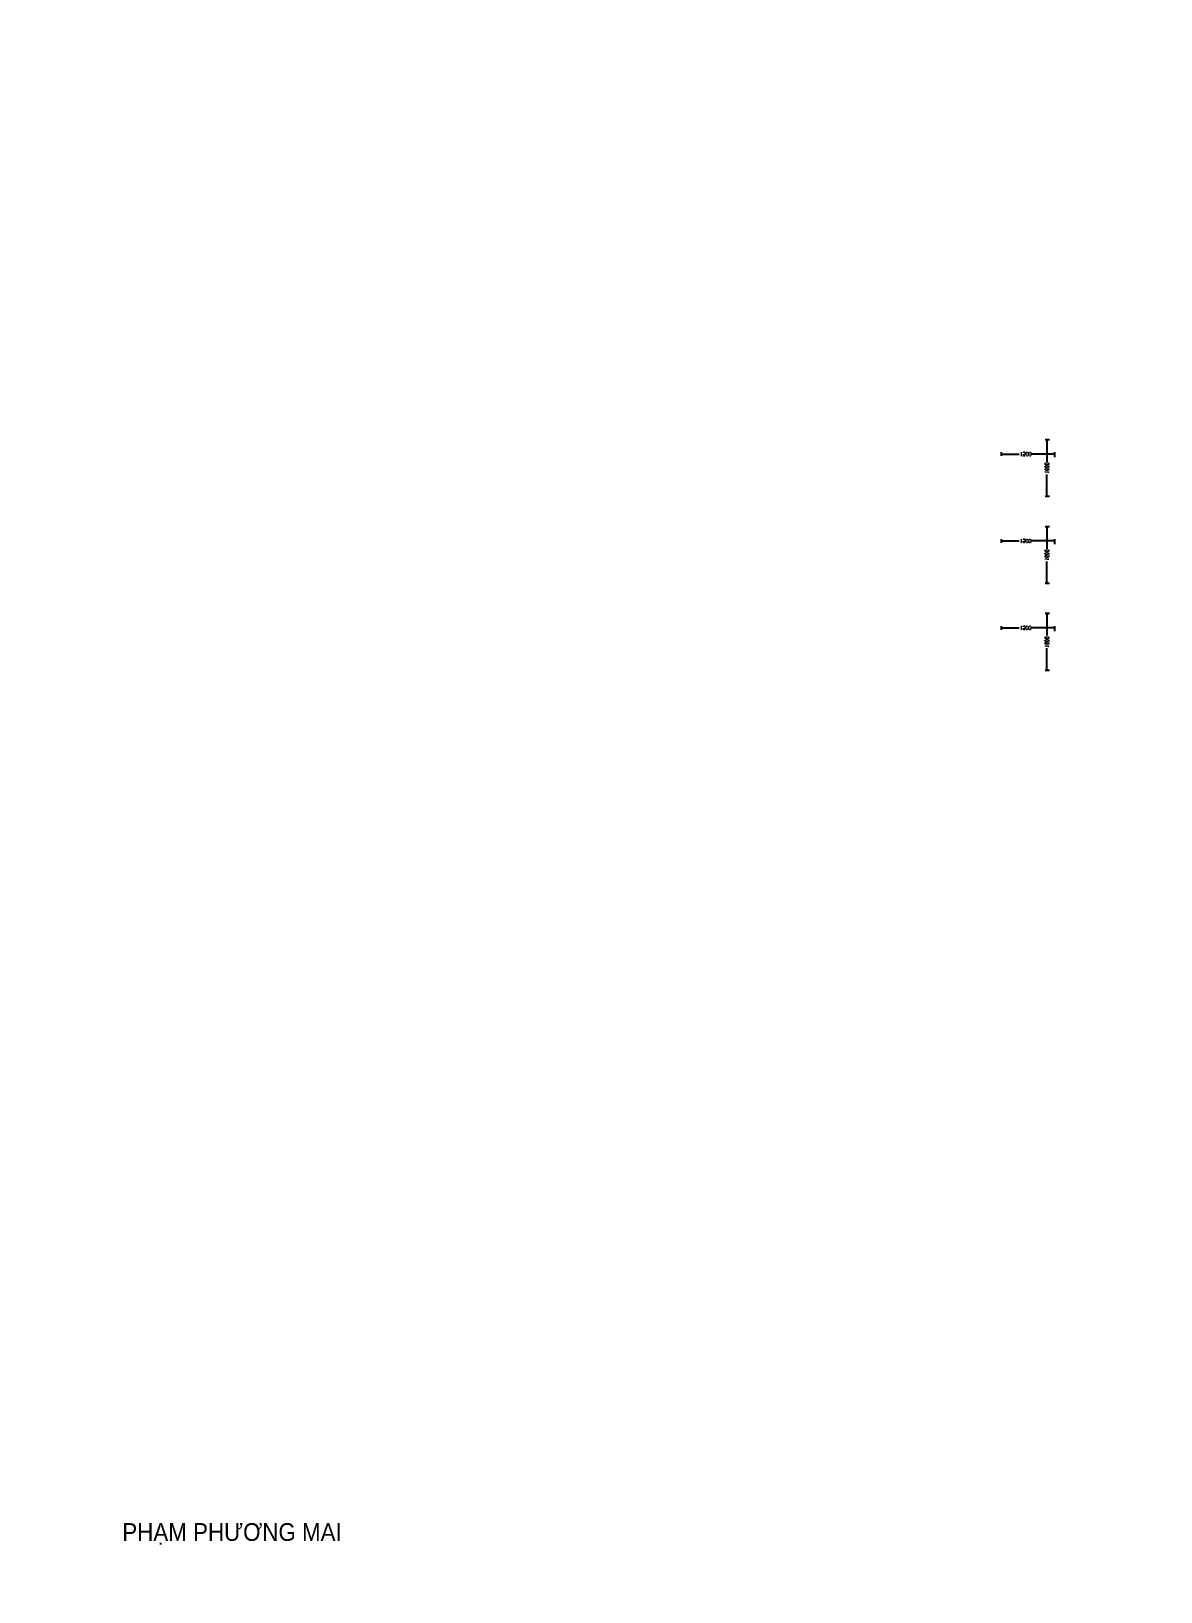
# Model space of a CAD drawing. Header units: millimetres. Extents: x -361699137 to 361252145, y -356478932 to 356523199.
# Drawn here: x 13154 to 44981, y -7802 to 36186 of the extents above; entities that cross this region are included whole.
import ezdxf

# ---------------------------------------------------------------- set-up
doc = ezdxf.new("R2010")
doc.units = ezdxf.units.MM
doc.header["$LTSCALE"] = 100
doc.header["$MEASUREMENT"] = 0
doc.layers.add('$0$Xref_ST_MBDV Cot vach 30.7.2022$0$KT-Noi that', color=36, linetype='Continuous', lineweight=9)
doc.layers.add('A-ANNO-ROOM', color=50, linetype='Continuous')
doc.layers.add('dien tich thong thuy', color=3, linetype='Continuous', plot=False)
doc.styles.add('$0$Xref_ST_MBDV Cot vach 30.7.2022$0$DIM', font='vnsimli.shx', dxfattribs={"width": 0.7})
doc.styles.add('220126_HDN_HBA typical plan$0$211210_HDN_HBA_TYPICAL PLAN CORE OPT 1$0$HBA-Text', font='GOTHIC.TTF')
doc.styles.add('51KHUNG TEN$0$khung ten A1$1$Standard', font='VHARIAL.TTF', dxfattribs={"width": 0.9})
doc.dimstyles.new('$0$Xref_ST_MBDV Cot vach 30.7.2022$0$CCU 1-100 A1', dxfattribs={"dimscale": 100, "dimtxt": 2.2, "dimasz": 1, "dimexe": 1, "dimexo": 0, "dimgap": 1, "dimtad": 1, "dimdec": 0, "dimdsep": 46, "dimtxsty": '$0$Xref_ST_MBDV Cot vach 30.7.2022$0$DIM', "dimblk1": '$0$Xref_ST_MBDV Cot vach 30.7.2022$0$_ARCHTICK', "dimblk2": '$0$Xref_ST_MBDV Cot vach 30.7.2022$0$_ARCHTICK', "dimsah": 1, "dimcen": 0, "dimdle": 1, "dimclrd": 256, "dimclre": 256, "dimclrt": 31, "dimadec": 0, "dimazin": 0, "dimtfac": 1, "dimtdec": 0, "dimtix": 1, "dimtmove": 2, "dimatfit": 3, "dimldrblk": '$0$Xref_ST_MBDV Cot vach 30.7.2022$0$_ARCHTICK', "dimfxl": 8, "dimtolj": 1, "dimarcsym": 0})

# ---------------------------------------------------------------- blocks, each defined once
blk = doc.blocks.new('$0$Xref_ST_MBDV Cot vach 30.7.2022$0$_Open90')
at = {"color": 0, "linetype": 'ByBlock', "lineweight": -2}
for p, q in [((0, 0), (-1, 0)), ((-0.5, 0.5), (0, 0)), ((0, 0), (-0.5, -0.5))]:
    blk.add_line(p, q, dxfattribs=at)
blk = doc.blocks.new('*D213')
at = {"layer": 'Defpoints', "color": 5, "transparency": 16777216}
for p, q in [((-2230, 1494), (-2230, 1596)), ((-2180, 1546), (-1728, 1546)), ((-780, 1546), (-1372, 1546)), ((-730, 1457), (-730, 1596))]:
    blk.add_line(p, q, dxfattribs=at)
at = {"layer": 'Defpoints', "color": 0, "transparency": 16777216}
for p in [(-2230, 1546), (-2230, 1494, 0), (-730, 1457, 0)]:
    blk.add_point(p, dxfattribs=at)
at = {"layer": 'Defpoints', "color": 5, "transparency": 16777216, "xscale": 50, "yscale": 50, "zscale": 50, "rotation": 180}
blk.add_blockref('$0$Xref_ST_MBDV Cot vach 30.7.2022$0$_Open90', (-2230, 1546), dxfattribs=at)
at = {"layer": 'Defpoints', "color": 5, "transparency": 16777216, "xscale": 50, "yscale": 50, "zscale": 50}
blk.add_blockref('$0$Xref_ST_MBDV Cot vach 30.7.2022$0$_Open90', (-730, 1546), dxfattribs=at)
at = {"layer": 'Defpoints', "color": 5, "transparency": 16777216, "insert": (-1550, 1546), "char_height": 110, "attachment_point": 5, "style": '$0$Xref_ST_MBDV Cot vach 30.7.2022$0$DIM'}
blk.add_mtext('\\A1;1500', dxfattribs=at)
blk = doc.blocks.new('$0$Xref_ST_MBDV Cot vach 30.7.2022$0$_ARCHTICK')
at = {"color": 0, "linetype": 'ByBlock', "const_width": 0.15}
blk.add_lwpolyline([(-0.5, -0.5), (0.5, 0.5)], dxfattribs=at)
blk = doc.blocks.new('*D215')
at = {"layer": 'Defpoints', "color": 5, "transparency": 16777216}
for p, q in [((-879, 1950), (-1000, 1950)), ((-950, 1900), (-950, 1328)), ((-950, 400), (-950, 972)), ((-879, 350), (-1000, 350))]:
    blk.add_line(p, q, dxfattribs=at)
at = {"layer": 'Defpoints', "color": 0, "transparency": 16777216}
for p in [(-879, 1950, 0), (-950, 350), (-879, 350, 0)]:
    blk.add_point(p, dxfattribs=at)
at = {"layer": 'Defpoints', "color": 5, "transparency": 16777216, "xscale": 50, "yscale": 50, "zscale": 50}
for p, rotation in [((-950, 1950), 90), ((-950, 350), 270)]:
    blk.add_blockref('$0$Xref_ST_MBDV Cot vach 30.7.2022$0$_Open90', p, dxfattribs=dict(at, rotation=rotation))
at = {"layer": 'Defpoints', "color": 5, "transparency": 16777216, "insert": (-950, 1150), "char_height": 110, "attachment_point": 5, "rotation": 90, "style": '$0$Xref_ST_MBDV Cot vach 30.7.2022$0$DIM'}
blk.add_mtext('\\A1;1600', dxfattribs=at)
blk = doc.blocks.new('A$C1AAC5519')
at = {"layer": 'A-ANNO-ROOM', "insert": (773, 1217), "char_height": 600, "attachment_point": 2, "rotation": 50.4488, "style": '220126_HDN_HBA typical plan$0$211210_HDN_HBA_TYPICAL PLAN CORE OPT 1$0$HBA-Text'}
blk.add_mtext_dynamic_manual_height_columns('S.B1.', width=722857412.87, gutter_width=9766, heights=[0], dxfattribs=at)
blk = doc.blocks.new('A$C418F5BC8')
at = {"layer": 'A-ANNO-ROOM', "insert": (648, 1091), "char_height": 600, "attachment_point": 2, "rotation": 50.4488, "style": '220126_HDN_HBA typical plan$0$211210_HDN_HBA_TYPICAL PLAN CORE OPT 1$0$HBA-Text'}
blk.add_mtext_dynamic_manual_height_columns('SL-S', width=722857412.87, gutter_width=9766, heights=[0], dxfattribs=at)
blk = doc.blocks.new('A$C2A6C5140')
at = {"layer": 'A-ANNO-ROOM', "insert": (731, 1190, 0), "char_height": 600, "attachment_point": 2, "rotation": 50.4488, "style": '220126_HDN_HBA typical plan$0$211210_HDN_HBA_TYPICAL PLAN CORE OPT 1$0$HBA-Text'}
blk.add_mtext_dynamic_manual_height_columns('2-BR', width=722857412.87, gutter_width=9766, heights=[0], dxfattribs=at)
blk = doc.blocks.new('A$C5388591E')
at = {"layer": 'A-ANNO-ROOM', "insert": (894, 842, 0), "char_height": 600, "attachment_point": 2, "rotation": 1.4065, "style": '220126_HDN_HBA typical plan$0$211210_HDN_HBA_TYPICAL PLAN CORE OPT 1$0$HBA-Text'}
blk.add_mtext_dynamic_manual_height_columns('3-BR', width=722857412.87, gutter_width=9766, heights=[0], dxfattribs=at)
blk = doc.blocks.new('A$C21AF0CCA')
at = {"layer": 'A-ANNO-ROOM', "insert": (1198, 815), "char_height": 600, "attachment_point": 2, "rotation": 0.1054, "style": '220126_HDN_HBA typical plan$0$211210_HDN_HBA_TYPICAL PLAN CORE OPT 1$0$HBA-Text'}
blk.add_mtext_dynamic_manual_height_columns('S.B1P.', width=722857412.87, gutter_width=9766, heights=[0], dxfattribs=at)
blk = doc.blocks.new('$0$Xref_ST_MBDV Cot vach 30.7.2022$0$TM 1000kg')
at = {"layer": 'Defpoints', "color": 5}
for base, p1, p2, angle, picture, middle in [((-950.2, 350), (-879.1, 1950, 0), (-879.1, 350, 0), 90, '*D215', (-950.2, 1150)), ((-2230, 1545.8), (-730, 1457.2, 0), (-2230, 1494.3, 0), 180, '*D213', (-1550.1, 1545.8))]:
    dim = blk.add_linear_dim(base=base, p1=p1, p2=p2, angle=angle, dimstyle='$0$Xref_ST_MBDV Cot vach 30.7.2022$0$CCU 1-100 A1', override={"dimscale": 50, "dimblk1": '$0$Xref_ST_MBDV Cot vach 30.7.2022$0$_Open90', "dimblk2": '$0$Xref_ST_MBDV Cot vach 30.7.2022$0$_Open90', "dimclrd": 5, "dimclre": 5, "dimclrt": 5, "dimlwd": 65535, "dimlwe": 65535}, dxfattribs=at)
    dim.commit()
    dim.dimension.update_dxf_attribs({"geometry": picture, "text_midpoint": middle, "dimtype": 128})

msp = doc.modelspace()

# ---------------------------------------------------------------- block references
at = {"layer": '$0$Xref_ST_MBDV Cot vach 30.7.2022$0$KT-Noi that', "xscale": -1}
for p in [(-42723, 22720.4), (-42723, 20270.4), (-42723, 17820.4, 0)]:
    msp.add_blockref('$0$Xref_ST_MBDV Cot vach 30.7.2022$0$TM 1000kg', p, dxfattribs=at)
at = {"layer": 'A-ANNO-ROOM'}
for p in [(-259643.7, 30107.5, 0), (-265285.3, 28918.9, 0), (-245554.4, 25356.8, 0), (-227992.2, 24030.2, 0), (-256709.5, 21832.9, 0), (-262170.1, 20336.7, 0), (-227340, 20267.8, 0), (-224467.8, 15310.1, 0)]:
    msp.add_blockref('A$C21AF0CCA', p, dxfattribs=at)
at = {"layer": 'dien tich thong thuy'}
for name, p, rotation in [('A$C2A6C5140', (-231902.2, 41866.7, 0), 310.9576437198666), ('A$C2A6C5140', (-223136.1, 38294.9, 0), 310.9576437198666), ('A$C2A6C5140', (-179022.3, 13510.4, 0), 310.9576437198666), ('A$C2A6C5140', (-199561.1, 2743, 0), 310.9576437198666), ('A$C2A6C5140', (-176749.4, 2773.7, 0), 310.9576437198666), ('A$C2A6C5140', (-192735.1, 2545.1, 0), 310.9576437198666), ('A$C418F5BC8', (-243956.4, 39603.9, 0), 309.6632197063607), ('A$C418F5BC8', (-248126.4, 37597.1, 0), 309.6632197063607), ('A$C418F5BC8', (-251890.4, 36548.6, 0), 309.6632197063607), ('A$C418F5BC8', (-255839.4, 34945, 0), 309.6632197063607), ('A$C1AAC5519', (-240877.1, 28052.6, 0), 309.6566028083925), ('A$C1AAC5519', (-219521.6, 27682.2, 0), 309.6566028083925), ('A$C1AAC5519', (-217651.9, 24628, 0), 309.6566028083925), ('A$C1AAC5519', (-267764, 19262.7, 0), 309.6566028083925), ('A$C418F5BC8', (-223053.1, 10712.7, 0), 309.6632197063607), ('A$C1AAC5519', (-213503.8, 3324.6, -0.3), 309.6566028083925), ('A$C1AAC5519', (-207798.7, 3064.6, 0), 309.6566028083925), ('A$C1AAC5519', (-184128.2, 2786.5, 0), 309.6566028083925)]:
    msp.add_blockref(name, p, dxfattribs=dict(at, rotation=rotation))
for p in [(-273086, 28673.9, 0), (-220441.7, 3035.2, 0)]:
    msp.add_blockref('A$C5388591E', p, dxfattribs=at)

# ---------------------------------------------------------------- texts
at = {"color": 1, "style": '51KHUNG TEN$0$khung ten A1$1$Standard', "width": 0.9}
msp.add_text('PH¹M PH¦¥NG MAI', height=500.595, dxfattribs=at).set_placement((15720.9, -6368.3))

doc.saveas('drawing.dxf')
